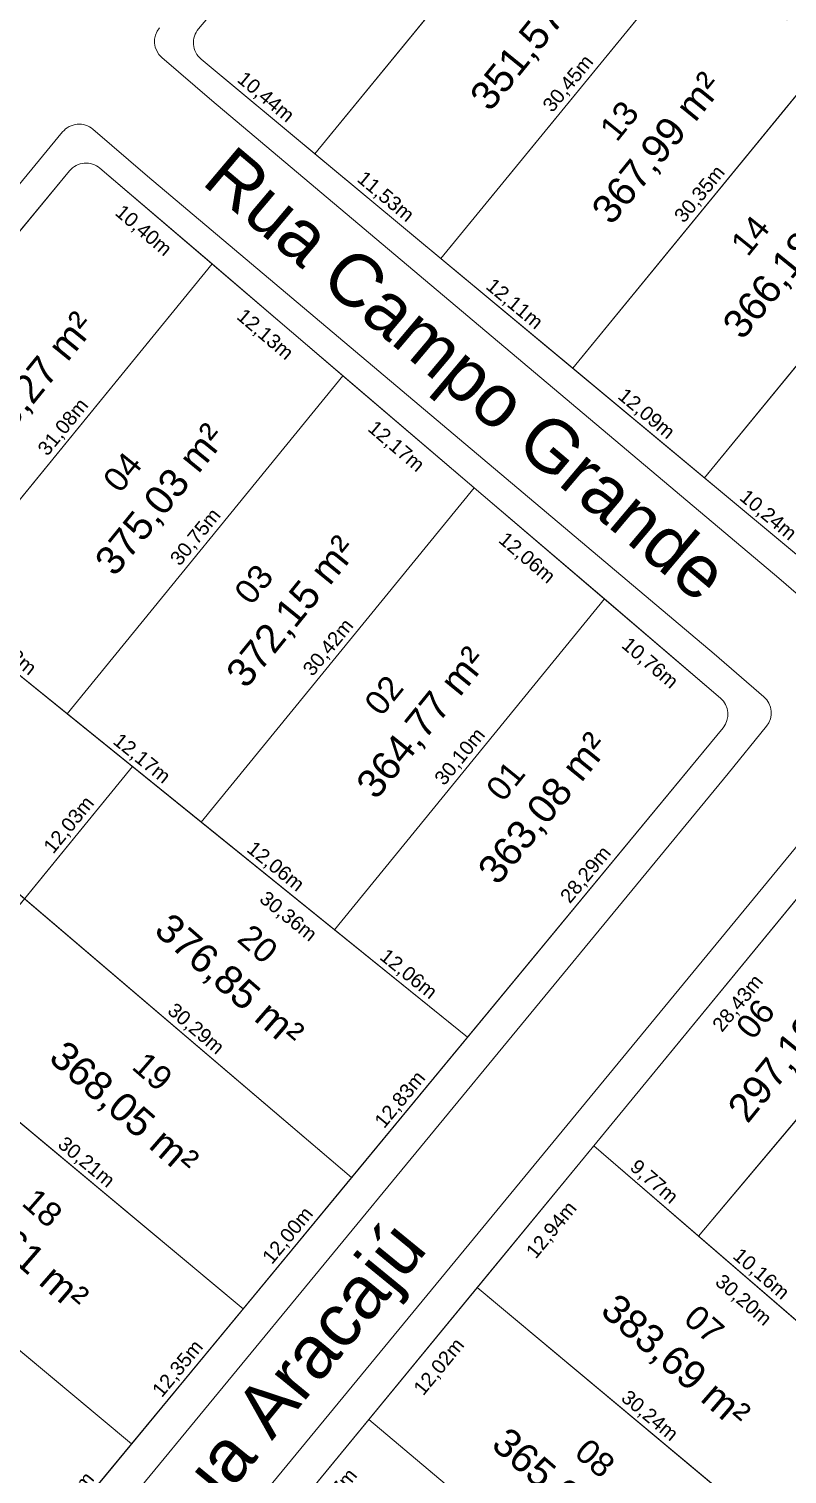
# Model space of a CAD drawing. Header units: metres. Extents: x 3808 to 8215, y 2374 to 6187.
# Drawn here: x 5426.7 to 5480.2, y 3519.5 to 3621.4 of the extents above; entities that cross this region are included whole.
import ezdxf

# ---------------------------------------------------------------- set-up
doc = ezdxf.new("R2010")
doc.units = ezdxf.units.M
for name, color, linetype in [('Areas Lotes', 1, 'Continuous'), ('Calçada', 8, 'Continuous'), ('COTAS', 7, 'Continuous'), ('Fluxo', 170, 'Continuous'), ('Lote', 7, 'Continuous'), ('Nome das Ruas', 7, 'Continuous'), ('Nº Lote', 7, 'Continuous'), ('quadras', 7, 'Continuous')]:
    doc.layers.add(name, color=color, linetype=linetype)
doc.styles.add('Arial', font='arial.ttf')
doc.dimstyles.new('Copy(2) of ISO-25', dxfattribs={"dimtxt": 1, "dimasz": 2.5, "dimexe": 1.25, "dimexo": 0.625, "dimgap": 0.2, "dimtad": 1, "dimtoh": 1, "dimlfac": 1, "dimzin": 1, "dimtxsty": 'Arial', "dimblk": 'NONE', "dimcen": 0, "dimse1": 1, "dimse2": 1, "dimsd1": 1, "dimsd2": 1, "dimclrt": 256, "dimaunit": 1, "dimadec": 3, "dimazin": 0, "dimtfac": 1, "dimtmove": 0, "dimatfit": 3, "dimldrblk": 'NONE', "dimfxl": 1, "dimtolj": 1, "dimtzin": 0, "dimarcsym": 0})

# ---------------------------------------------------------------- blocks, each defined once
blk = doc.blocks.new('*D8283')
at = {"layer": 'Defpoints', "color": 0, "linetype": 'Continuous', "transparency": 16777216}
for p in [(5438.85, 3619.27), (5446.88, 3612.59), (5446.88, 3612.59)]:
    blk.add_point(p, dxfattribs=at)
at = {"layer": 'COTAS', "linetype": 'Continuous', "lineweight": 5, "transparency": 16777216, "insert": (5443.37, 3616.54), "char_height": 1, "attachment_point": 5, "rotation": 320.2428, "style": 'Arial'}
blk.add_mtext('\\A1;10,44m', dxfattribs=at)
blk = doc.blocks.new('_None')
blk = doc.blocks.new('*D8284')
at = {"layer": 'Defpoints', "color": 0, "linetype": 'Continuous', "transparency": 16777216}
for p in [(5446.88, 3612.59), (5455.74, 3605.21), (5455.74, 3605.21)]:
    blk.add_point(p, dxfattribs=at)
at = {"layer": 'COTAS', "linetype": 'Continuous', "lineweight": 5, "transparency": 16777216, "insert": (5451.82, 3609.52), "char_height": 1, "attachment_point": 5, "rotation": 320.2428, "style": 'Arial'}
blk.add_mtext('\\A1;11,53m', dxfattribs=at)
blk = doc.blocks.new('*D8285')
at = {"layer": 'Defpoints', "color": 0, "linetype": 'Continuous', "transparency": 16777216}
for p in [(5455.74, 3605.21), (5465.05, 3597.47), (5465.05, 3597.47)]:
    blk.add_point(p, dxfattribs=at)
at = {"layer": 'COTAS', "linetype": 'Continuous', "lineweight": 5, "transparency": 16777216, "insert": (5460.9, 3601.96), "char_height": 1, "attachment_point": 5, "rotation": 320.2428, "style": 'Arial'}
blk.add_mtext('\\A1;12,11m', dxfattribs=at)
blk = doc.blocks.new('*D8286')
at = {"layer": 'Defpoints', "color": 0, "linetype": 'Continuous', "transparency": 16777216}
for p in [(5465.05, 3597.47), (5474.34, 3589.74), (5474.34, 3589.74)]:
    blk.add_point(p, dxfattribs=at)
at = {"layer": 'COTAS', "linetype": 'Continuous', "lineweight": 5, "transparency": 16777216, "insert": (5470.2, 3594.22), "char_height": 1, "attachment_point": 5, "rotation": 320.2428, "style": 'Arial'}
blk.add_mtext('\\A1;12,09m', dxfattribs=at)
blk = doc.blocks.new('*D8287')
at = {"layer": 'Defpoints', "color": 0, "linetype": 'Continuous', "transparency": 16777216}
for p in [(5474.34, 3589.74), (5482.21, 3583.19), (5482.21, 3583.19)]:
    blk.add_point(p, dxfattribs=at)
at = {"layer": 'COTAS', "linetype": 'Continuous', "lineweight": 5, "transparency": 16777216, "insert": (5478.78, 3587.08), "char_height": 1, "attachment_point": 5, "rotation": 320.2428, "style": 'Arial'}
blk.add_mtext('\\A1;10,24m', dxfattribs=at)
blk = doc.blocks.new('*D8298')
at = {"layer": 'Defpoints', "color": 0, "linetype": 'Continuous', "transparency": 16777216}
for p in [(5466.24, 3636.21), (5466.24, 3636.21), (5446.88, 3612.59)]:
    blk.add_point(p, dxfattribs=at)
at = {"layer": 'COTAS', "linetype": 'Continuous', "lineweight": 5, "transparency": 16777216, "insert": (5455.94, 3624.91), "char_height": 1, "attachment_point": 5, "rotation": 50.658, "style": 'Arial'}
blk.add_mtext('\\A1;30,55m', dxfattribs=at)
blk = doc.blocks.new('*D8299')
at = {"layer": 'Defpoints', "color": 0, "linetype": 'Continuous', "transparency": 16777216}
for p in [(5475.04, 3628.76), (5475.04, 3628.76), (5455.74, 3605.21)]:
    blk.add_point(p, dxfattribs=at)
at = {"layer": 'COTAS', "linetype": 'Continuous', "lineweight": 5, "transparency": 16777216, "insert": (5464.77, 3617.5), "char_height": 1, "attachment_point": 5, "rotation": 50.658, "style": 'Arial'}
blk.add_mtext('\\A1;30,45m', dxfattribs=at)
blk = doc.blocks.new('*D8300')
at = {"layer": 'Defpoints', "color": 0, "linetype": 'Continuous', "transparency": 16777216}
for p in [(5484.28, 3620.94), (5484.28, 3620.94), (5465.05, 3597.47)]:
    blk.add_point(p, dxfattribs=at)
at = {"layer": 'COTAS', "linetype": 'Continuous', "lineweight": 5, "transparency": 16777216, "insert": (5474.04, 3609.71), "char_height": 1, "attachment_point": 5, "rotation": 50.658, "style": 'Arial'}
blk.add_mtext('\\A1;30,35m', dxfattribs=at)
blk = doc.blocks.new('*D8301')
at = {"layer": 'Defpoints', "color": 0, "linetype": 'Continuous', "transparency": 16777216}
for p in [(5493.51, 3613.13), (5493.51, 3613.13), (5474.34, 3589.74)]:
    blk.add_point(p, dxfattribs=at)
at = {"layer": 'COTAS', "linetype": 'Continuous', "lineweight": 5, "transparency": 16777216, "insert": (5483.3, 3601.94), "char_height": 1, "attachment_point": 5, "rotation": 50.658, "style": 'Arial'}
blk.add_mtext('\\A1;30,24m', dxfattribs=at)
blk = doc.blocks.new('*D8369')
at = {"layer": 'Defpoints', "color": 0, "linetype": 'Continuous', "transparency": 16777216}
for p in [(5475.04, 3628.76), (5484.28, 3620.94), (5482.81, 3619.21)]:
    blk.add_point(p, dxfattribs=at)
at = {"layer": 'COTAS', "linetype": 'Continuous', "lineweight": 5, "transparency": 16777216, "insert": (5478.71, 3623.73), "char_height": 1, "attachment_point": 5, "rotation": 319.7511, "style": 'Arial'}
blk.add_mtext('\\A1;12,11m', dxfattribs=at)
blk = doc.blocks.new('*D8657')
at = {"layer": 'Defpoints', "color": 0, "linetype": 'Continuous', "transparency": 16777216}
for p in [(5450.67, 3523.39), (5452.47, 3521.9), (5443.2, 3514.29)]:
    blk.add_point(p, dxfattribs=at)
at = {"layer": 'COTAS', "linetype": 'Continuous', "lineweight": 5, "transparency": 16777216, "insert": (5448.12, 3517.87), "char_height": 1, "attachment_point": 5, "rotation": 50.5904, "style": 'Arial'}
blk.add_mtext('\\A1;11,77m', dxfattribs=at)
blk = doc.blocks.new('*D8658')
at = {"layer": 'Defpoints', "color": 0, "linetype": 'Continuous', "transparency": 16777216}
for p in [(5458.3, 3532.67), (5460.11, 3531.19), (5450.67, 3523.39)]:
    blk.add_point(p, dxfattribs=at)
at = {"layer": 'COTAS', "linetype": 'Continuous', "lineweight": 5, "transparency": 16777216, "insert": (5455.67, 3527.06), "char_height": 1, "attachment_point": 5, "rotation": 50.5904, "style": 'Arial'}
blk.add_mtext('\\A1;12,02m', dxfattribs=at)
blk = doc.blocks.new('*D8659')
at = {"layer": 'Defpoints', "color": 0, "linetype": 'Continuous', "transparency": 16777216}
for p in [(5466.52, 3542.68), (5468.32, 3541.19), (5458.3, 3532.67)]:
    blk.add_point(p, dxfattribs=at)
at = {"layer": 'COTAS', "linetype": 'Continuous', "lineweight": 5, "transparency": 16777216, "insert": (5463.6, 3536.7), "char_height": 1, "attachment_point": 5, "rotation": 50.5904, "style": 'Arial'}
blk.add_mtext('\\A1;12,94m', dxfattribs=at)
blk = doc.blocks.new('*D8660')
at = {"layer": 'Defpoints', "color": 0, "linetype": 'Continuous', "transparency": 16777216}
for p in [(5484.57, 3564.64), (5486.37, 3563.16), (5466.52, 3542.68)]:
    blk.add_point(p, dxfattribs=at)
at = {"layer": 'COTAS', "linetype": 'Continuous', "lineweight": 5, "transparency": 16777216, "insert": (5476.73, 3552.68), "char_height": 1, "attachment_point": 5, "rotation": 50.5904, "style": 'Arial'}
blk.add_mtext('\\A1;28,43m', dxfattribs=at)
blk = doc.blocks.new('*D8681')
at = {"layer": 'Defpoints', "color": 0, "linetype": 'Continuous', "transparency": 16777216}
for p in [(5450.67, 3523.39), (5473.83, 3503.88), (5473.83, 3503.88)]:
    blk.add_point(p, dxfattribs=at)
at = {"layer": 'COTAS', "linetype": 'Continuous', "lineweight": 5, "transparency": 16777216, "insert": (5462.76, 3514.24), "char_height": 1, "attachment_point": 5, "rotation": 319.8814, "style": 'Arial'}
blk.add_mtext('\\A1;30,28m', dxfattribs=at)
blk = doc.blocks.new('*D8683')
at = {"layer": 'Defpoints', "color": 0, "linetype": 'Continuous', "transparency": 16777216}
for p in [(5458.3, 3532.67), (5481.52, 3513.3), (5481.52, 3513.3)]:
    blk.add_point(p, dxfattribs=at)
at = {"layer": 'COTAS', "linetype": 'Continuous', "lineweight": 5, "transparency": 16777216, "insert": (5470.43, 3523.6), "char_height": 1, "attachment_point": 5, "rotation": 320.1594, "style": 'Arial'}
blk.add_mtext('\\A1;30,24m', dxfattribs=at)
blk = doc.blocks.new('*D8685')
at = {"layer": 'Defpoints', "color": 0, "linetype": 'Continuous', "transparency": 16777216}
for p in [(5466.52, 3542.68), (5489.39, 3522.95), (5487.96, 3521.29)]:
    blk.add_point(p, dxfattribs=at)
at = {"layer": 'COTAS', "linetype": 'Continuous', "lineweight": 5, "transparency": 16777216, "insert": (5477.04, 3531.75), "char_height": 1, "attachment_point": 5, "rotation": 319.2316, "style": 'Arial'}
blk.add_mtext('\\A1;30,20m', dxfattribs=at)
blk = doc.blocks.new('*D8693')
at = {"layer": 'Defpoints', "color": 0, "linetype": 'Continuous', "transparency": 16777216}
for p in [(5466.52, 3542.68), (5473.92, 3536.3), (5473.92, 3536.3)]:
    blk.add_point(p, dxfattribs=at)
at = {"layer": 'COTAS', "linetype": 'Continuous', "lineweight": 5, "transparency": 16777216, "insert": (5470.74, 3540.09), "char_height": 1, "attachment_point": 5, "rotation": 319.2316, "style": 'Arial'}
blk.add_mtext('\\A1;9,77m', dxfattribs=at)
blk = doc.blocks.new('*D8694')
at = {"layer": 'Defpoints', "color": 0, "linetype": 'Continuous', "transparency": 16777216}
for p in [(5473.92, 3536.3), (5481.62, 3529.66), (5481.62, 3529.66)]:
    blk.add_point(p, dxfattribs=at)
at = {"layer": 'COTAS', "linetype": 'Continuous', "lineweight": 5, "transparency": 16777216, "insert": (5478.29, 3533.59), "char_height": 1, "attachment_point": 5, "rotation": 319.2316, "style": 'Arial'}
blk.add_mtext('\\A1;10,16m', dxfattribs=at)
blk = doc.blocks.new('*D8699')
at = {"layer": 'Defpoints', "color": 0, "linetype": 'Continuous', "transparency": 16777216}
for p in [(5493.22, 3559.27), (5493.22, 3559.27), (5473.92, 3536.3)]:
    blk.add_point(p, dxfattribs=at)
at = {"layer": 'COTAS', "linetype": 'Continuous', "lineweight": 5, "transparency": 16777216, "insert": (5482.96, 3548.3), "char_height": 1, "attachment_point": 5, "rotation": 49.9661, "style": 'Arial'}
blk.add_mtext('\\A1;30,01m', dxfattribs=at)
blk = doc.blocks.new('*D8711')
at = {"layer": 'Defpoints', "color": 0, "linetype": 'Continuous', "transparency": 16777216}
for p in [(5433.94, 3521.66), (5433.94, 3521.66), (5426.45, 3512.59)]:
    blk.add_point(p, dxfattribs=at)
at = {"layer": 'COTAS', "linetype": 'Continuous', "lineweight": 5, "transparency": 16777216, "insert": (5429.58, 3517.63), "char_height": 1, "attachment_point": 5, "rotation": 50.4364, "style": 'Arial'}
blk.add_mtext('\\A1;11,76m', dxfattribs=at)
blk = doc.blocks.new('*D8712')
at = {"layer": 'Defpoints', "color": 0, "linetype": 'Continuous', "transparency": 16777216}
for p in [(5441.8, 3531.18), (5441.8, 3531.18), (5433.94, 3521.66)]:
    blk.add_point(p, dxfattribs=at)
at = {"layer": 'COTAS', "linetype": 'Continuous', "lineweight": 5, "transparency": 16777216, "insert": (5437.25, 3526.93), "char_height": 1, "attachment_point": 5, "rotation": 50.4364, "style": 'Arial'}
blk.add_mtext('\\A1;12,35m', dxfattribs=at)
blk = doc.blocks.new('*D8713')
at = {"layer": 'Defpoints', "color": 0, "linetype": 'Continuous', "transparency": 16777216}
for p in [(5449.45, 3540.43), (5449.45, 3540.43), (5441.8, 3531.18)]:
    blk.add_point(p, dxfattribs=at)
at = {"layer": 'COTAS', "linetype": 'Continuous', "lineweight": 5, "transparency": 16777216, "insert": (5445.01, 3536.31), "char_height": 1, "attachment_point": 5, "rotation": 50.4364, "style": 'Arial'}
blk.add_mtext('\\A1;12,00m', dxfattribs=at)
blk = doc.blocks.new('*D8714')
at = {"layer": 'Defpoints', "color": 0, "linetype": 'Continuous', "transparency": 16777216}
for p in [(5457.62, 3550.32), (5457.62, 3550.32), (5449.45, 3540.43)]:
    blk.add_point(p, dxfattribs=at)
at = {"layer": 'COTAS', "linetype": 'Continuous', "lineweight": 5, "transparency": 16777216, "insert": (5452.92, 3545.89), "char_height": 1, "attachment_point": 5, "rotation": 50.4364, "style": 'Arial'}
blk.add_mtext('\\A1;12,83m', dxfattribs=at)
blk = doc.blocks.new('*D8715')
at = {"layer": 'Defpoints', "color": 0, "linetype": 'Continuous', "transparency": 16777216}
for p in [(5475.64, 3572.13), (5475.64, 3572.13), (5457.62, 3550.32)]:
    blk.add_point(p, dxfattribs=at)
at = {"layer": 'COTAS', "linetype": 'Continuous', "lineweight": 5, "transparency": 16777216, "insert": (5466.01, 3561.74), "char_height": 1, "attachment_point": 5, "rotation": 50.4364, "style": 'Arial'}
blk.add_mtext('\\A1;28,29m', dxfattribs=at)
blk = doc.blocks.new('*D8722')
at = {"layer": 'Defpoints', "color": 0, "linetype": 'Continuous', "transparency": 16777216}
for p in [(5429.58, 3611.39), (5431.48, 3609.82), (5410.52, 3588.37)]:
    blk.add_point(p, dxfattribs=at)
at = {"layer": 'COTAS', "linetype": 'Continuous', "lineweight": 5, "transparency": 16777216, "insert": (5421.33, 3598.82), "char_height": 1, "attachment_point": 5, "rotation": 50.3797, "style": 'Arial'}
blk.add_mtext('\\A1;29,89m', dxfattribs=at)
blk = doc.blocks.new('*D8723')
at = {"layer": 'Defpoints', "color": 0, "linetype": 'Continuous', "transparency": 16777216}
for p in [(5431.71, 3611.57), (5439.62, 3604.82), (5438.19, 3603.14)]:
    blk.add_point(p, dxfattribs=at)
at = {"layer": 'COTAS', "linetype": 'Continuous', "lineweight": 5, "transparency": 16777216, "insert": (5434.75, 3607.13), "char_height": 1, "attachment_point": 5, "rotation": 319.515, "style": 'Arial'}
blk.add_mtext('\\A1;10,40m', dxfattribs=at)
blk = doc.blocks.new('*D8724')
at = {"layer": 'Defpoints', "color": 0, "linetype": 'Continuous', "transparency": 16777216}
for p in [(5439.62, 3604.82), (5448.85, 3596.94), (5447.42, 3595.26)]:
    blk.add_point(p, dxfattribs=at)
at = {"layer": 'COTAS', "linetype": 'Continuous', "lineweight": 5, "transparency": 16777216, "insert": (5443.32, 3599.81), "char_height": 1, "attachment_point": 5, "rotation": 319.515, "style": 'Arial'}
blk.add_mtext('\\A1;12,13m', dxfattribs=at)
blk = doc.blocks.new('*D8725')
at = {"layer": 'Defpoints', "color": 0, "linetype": 'Continuous', "transparency": 16777216}
for p in [(5448.85, 3596.94), (5458.1, 3589.04), (5456.67, 3587.36)]:
    blk.add_point(p, dxfattribs=at)
at = {"layer": 'COTAS', "linetype": 'Continuous', "lineweight": 5, "transparency": 16777216, "insert": (5452.56, 3591.92), "char_height": 1, "attachment_point": 5, "rotation": 319.515, "style": 'Arial'}
blk.add_mtext('\\A1;12,17m', dxfattribs=at)
blk = doc.blocks.new('*D8726')
at = {"layer": 'Defpoints', "color": 0, "linetype": 'Continuous', "transparency": 16777216}
for p in [(5458.1, 3589.04), (5467.27, 3581.21), (5465.84, 3579.54)]:
    blk.add_point(p, dxfattribs=at)
at = {"layer": 'COTAS', "linetype": 'Continuous', "lineweight": 5, "transparency": 16777216, "insert": (5461.78, 3584.06), "char_height": 1, "attachment_point": 5, "rotation": 319.515, "style": 'Arial'}
blk.add_mtext('\\A1;12,06m', dxfattribs=at)
blk = doc.blocks.new('*D8727')
at = {"layer": 'Defpoints', "color": 0, "linetype": 'Continuous', "transparency": 16777216}
for p in [(5467.27, 3581.21), (5475.46, 3574.23), (5474.03, 3572.55)]:
    blk.add_point(p, dxfattribs=at)
at = {"layer": 'COTAS', "linetype": 'Continuous', "lineweight": 5, "transparency": 16777216, "insert": (5470.45, 3576.65), "char_height": 1, "attachment_point": 5, "rotation": 319.515, "style": 'Arial'}
blk.add_mtext('\\A1;10,76m', dxfattribs=at)
blk = doc.blocks.new('*D8741')
at = {"layer": 'Defpoints', "color": 0, "linetype": 'Continuous', "transparency": 16777216}
for p in [(5434.01, 3569.4), (5434.01, 3569.4), (5426.4, 3560.08)]:
    blk.add_point(p, dxfattribs=at)
at = {"layer": 'COTAS', "linetype": 'Continuous', "lineweight": 5, "transparency": 16777216, "insert": (5429.58, 3565.25), "char_height": 1, "attachment_point": 5, "rotation": 50.7716, "style": 'Arial'}
blk.add_mtext('\\A1;12,03m', dxfattribs=at)
blk = doc.blocks.new('*D8747')
at = {"layer": 'Defpoints', "color": 0, "linetype": 'Continuous', "transparency": 16777216}
for p in [(5410.79, 3540.97), (5433.94, 3521.66), (5433.94, 3521.66)]:
    blk.add_point(p, dxfattribs=at)
at = {"layer": 'COTAS', "linetype": 'Continuous', "lineweight": 5, "transparency": 16777216, "insert": (5422.88, 3531.93), "char_height": 1, "attachment_point": 5, "rotation": 320.1654, "style": 'Arial'}
blk.add_mtext('\\A1;30,14m', dxfattribs=at)
blk = doc.blocks.new('*D8749')
at = {"layer": 'Defpoints', "color": 0, "linetype": 'Continuous', "transparency": 16777216}
for p in [(5418.6, 3550.53), (5441.8, 3531.18), (5441.8, 3531.18)]:
    blk.add_point(p, dxfattribs=at)
at = {"layer": 'COTAS', "linetype": 'Continuous', "lineweight": 5, "transparency": 16777216, "insert": (5430.72, 3541.47), "char_height": 1, "attachment_point": 5, "rotation": 320.1654, "style": 'Arial'}
blk.add_mtext('\\A1;30,21m', dxfattribs=at)
blk = doc.blocks.new('*D8751')
at = {"layer": 'Defpoints', "color": 0, "linetype": 'Continuous', "transparency": 16777216}
for p in [(5426.4, 3560.08), (5449.45, 3540.43), (5449.45, 3540.43)]:
    blk.add_point(p, dxfattribs=at)
at = {"layer": 'COTAS', "linetype": 'Continuous', "lineweight": 5, "transparency": 16777216, "insert": (5438.44, 3550.87), "char_height": 1, "attachment_point": 5, "rotation": 319.5459, "style": 'Arial'}
blk.add_mtext('\\A1;30,29m', dxfattribs=at)
blk = doc.blocks.new('*D8752')
at = {"layer": 'Defpoints', "color": 0, "linetype": 'Continuous', "transparency": 16777216}
for p in [(5410.52, 3588.37), (5434.01, 3569.4), (5432.65, 3567.72)]:
    blk.add_point(p, dxfattribs=at)
at = {"layer": 'COTAS', "linetype": 'Continuous', "lineweight": 5, "transparency": 16777216, "insert": (5421.41, 3577.83), "char_height": 1, "attachment_point": 5, "rotation": 321.0707, "style": 'Arial'}
blk.add_mtext('\\A1;30,19m', dxfattribs=at)
blk = doc.blocks.new('*D8753')
at = {"layer": 'Defpoints', "color": 0, "linetype": 'Continuous', "transparency": 16777216}
for p in [(5434.01, 3569.4), (5457.62, 3550.32), (5456.25, 3548.63)]:
    blk.add_point(p, dxfattribs=at)
at = {"layer": 'COTAS', "linetype": 'Continuous', "lineweight": 5, "transparency": 16777216, "insert": (5444.95, 3558.79), "char_height": 1, "attachment_point": 5, "rotation": 321.0707, "style": 'Arial'}
blk.add_mtext('\\A1;30,36m', dxfattribs=at)
blk = doc.blocks.new('*D8755')
at = {"layer": 'Defpoints', "color": 0, "linetype": 'Continuous', "transparency": 16777216}
for p in [(5419.96, 3580.74), (5429.4, 3573.12), (5429.4, 3573.12)]:
    blk.add_point(p, dxfattribs=at)
at = {"layer": 'COTAS', "linetype": 'Continuous', "lineweight": 5, "transparency": 16777216, "insert": (5425.18, 3577.55), "char_height": 1, "attachment_point": 5, "rotation": 321.0707, "style": 'Arial'}
blk.add_mtext('\\A1;12,13m', dxfattribs=at)
blk = doc.blocks.new('*D8756')
at = {"layer": 'Defpoints', "color": 0, "linetype": 'Continuous', "transparency": 16777216}
for p in [(5429.4, 3573.12), (5438.86, 3565.47), (5438.86, 3565.47)]:
    blk.add_point(p, dxfattribs=at)
at = {"layer": 'COTAS', "linetype": 'Continuous', "lineweight": 5, "transparency": 16777216, "insert": (5434.63, 3569.92), "char_height": 1, "attachment_point": 5, "rotation": 321.0707, "style": 'Arial'}
blk.add_mtext('\\A1;12,17m', dxfattribs=at)
blk = doc.blocks.new('*D8757')
at = {"layer": 'Defpoints', "color": 0, "linetype": 'Continuous', "transparency": 16777216}
for p in [(5438.86, 3565.47), (5448.24, 3557.9), (5448.24, 3557.9)]:
    blk.add_point(p, dxfattribs=at)
at = {"layer": 'COTAS', "linetype": 'Continuous', "lineweight": 5, "transparency": 16777216, "insert": (5444.06, 3562.31), "char_height": 1, "attachment_point": 5, "rotation": 321.0707, "style": 'Arial'}
blk.add_mtext('\\A1;12,06m', dxfattribs=at)
blk = doc.blocks.new('*D8758')
at = {"layer": 'Defpoints', "color": 0, "linetype": 'Continuous', "transparency": 16777216}
for p in [(5448.24, 3557.9), (5457.62, 3550.32), (5457.62, 3550.32)]:
    blk.add_point(p, dxfattribs=at)
at = {"layer": 'COTAS', "linetype": 'Continuous', "lineweight": 5, "transparency": 16777216, "insert": (5453.43, 3554.73), "char_height": 1, "attachment_point": 5, "rotation": 321.0707, "style": 'Arial'}
blk.add_mtext('\\A1;12,06m', dxfattribs=at)
blk = doc.blocks.new('*D8759')
at = {"layer": 'Defpoints', "color": 0, "linetype": 'Continuous', "transparency": 16777216}
for p in [(5439.62, 3604.82), (5439.62, 3604.82), (5419.96, 3580.74)]:
    blk.add_point(p, dxfattribs=at)
at = {"layer": 'COTAS', "linetype": 'Continuous', "lineweight": 5, "transparency": 16777216, "insert": (5429.17, 3593.29), "char_height": 1, "attachment_point": 5, "rotation": 50.7716, "style": 'Arial'}
blk.add_mtext('\\A1;31,08m', dxfattribs=at)
blk = doc.blocks.new('*D8760')
at = {"layer": 'Defpoints', "color": 0, "linetype": 'Continuous', "transparency": 16777216}
for p in [(5448.85, 3596.94), (5448.85, 3596.94), (5429.4, 3573.12)]:
    blk.add_point(p, dxfattribs=at)
at = {"layer": 'COTAS', "linetype": 'Continuous', "lineweight": 5, "transparency": 16777216, "insert": (5438.5, 3585.54), "char_height": 1, "attachment_point": 5, "rotation": 50.7716, "style": 'Arial'}
blk.add_mtext('\\A1;30,75m', dxfattribs=at)
blk = doc.blocks.new('*D8761')
at = {"layer": 'Defpoints', "color": 0, "linetype": 'Continuous', "transparency": 16777216}
for p in [(5458.1, 3589.04), (5458.1, 3589.04), (5438.86, 3565.47)]:
    blk.add_point(p, dxfattribs=at)
at = {"layer": 'COTAS', "linetype": 'Continuous', "lineweight": 5, "transparency": 16777216, "insert": (5447.86, 3577.76), "char_height": 1, "attachment_point": 5, "rotation": 50.7716, "style": 'Arial'}
blk.add_mtext('\\A1;30,42m', dxfattribs=at)
blk = doc.blocks.new('*D8762')
at = {"layer": 'Defpoints', "color": 0, "linetype": 'Continuous', "transparency": 16777216}
for p in [(5467.27, 3581.21), (5467.27, 3581.21), (5448.24, 3557.9)]:
    blk.add_point(p, dxfattribs=at)
at = {"layer": 'COTAS', "linetype": 'Continuous', "lineweight": 5, "transparency": 16777216, "insert": (5457.14, 3570.06), "char_height": 1, "attachment_point": 5, "rotation": 50.7716, "style": 'Arial'}
blk.add_mtext('\\A1;30,10m', dxfattribs=at)

msp = doc.modelspace()

# ---------------------------------------------------------------- hatches: boundary and pattern name
at = {"layer": 'Fluxo', "lineweight": 5}
h = msp.add_hatch(dxfattribs=at)
h.set_pattern_fill('ANSI32', color=256, scale=0.15)
h.set_pattern_definition([(45, (-581.274, 256.0805), (-1.01027881, 1.01027881), []), (45, (-580.6005, 256.0805), (-1.01027881, 1.01027881), [])])
edge = h.paths.add_edge_path()
edge.add_arc((6409.322, 3934.822), 605.94, 215.558436, 220.888153)
edge.add_arc((6409.322, 3934.822), 601.94, 215.558436, 220.888153)
edge.add_line((5951.237, 3538.183), (5954.261, 3540.801))
edge.add_arc((10925.118, 7550.386), 6385.997, 217.3930198, 218.3872368)
edge.add_arc((10925.118, 7550.386), 6389.997, 217.3930198, 218.3872368)
edge.add_arc((8022.058, 5423.597), 2788.956, 216.17081, 218.897105)
edge.add_arc((8022.058, 5423.597), 2792.956, 216.17081, 218.897105)
edge.add_arc((6561.25, 4446.689), 1035.746, 216.369866, 220.234553)
edge.add_arc((6561.25, 4446.689), 1039.746, 216.369866, 220.234553)
edge.add_line((5727.223, 3832.546), (5655.544, 3923.802))
edge.add_line((5724.078, 3830.075), (5652.399, 3921.332))
edge.add_line((5655.674, 3923.617), (5438.849, 4274.969))
edge.add_line((5652.27, 3921.517), (5435.445, 4272.868))

# ---------------------------------------------------------------- linework, layer by layer
at = {"layer": 'Calçada', "linetype": 'Continuous', "lineweight": 5}
for p, q in [((5436.082, 3619.365), (5439.606, 3616.347)), ((5439.606, 3616.347), (5479.565, 3582.673)), ((5479.565, 3582.673), (5482.866, 3579.815)), ((5481.415, 3564.471), (5410.181, 3478.016))]:
    msp.add_line(p, q, dxfattribs=at)
at = {"layer": 'Calçada', "linetype": 'Continuous', "lineweight": 5, "flags": 128}
msp.add_lwpolyline([(5401.343, 3478.284, -0.4171575), (5399.22, 3478.086), (5396.209, 3480.61), (5354.642, 3514.845), (5351.562, 3517.573, -0.4035539), (5351.398, 3519.648), (5429.085, 3614.127, -0.4200946), (5431.219, 3614.313), (5435.073, 3611.012), (5475.018, 3577.351), (5478.522, 3574.317, -0.4050227), (5478.704, 3572.237), (5475.997, 3568.903), (5404.775, 3482.463), (5401.343, 3478.284)], format="xyb", dxfattribs=at)
at = {"layer": 'Calçada', "linetype": 'Continuous', "lineweight": 5}
msp.add_arc((5437.058, 3620.504), 1.5, 139.80274, 229.42224, dxfattribs=at)
at = {"layer": 'Lote', "linetype": 'Continuous', "lineweight": 5}
for p, q in [((5446.876, 3612.587), (5466.242, 3636.212)), ((5455.738, 3605.214), (5475.042, 3628.763)), ((5465.045, 3597.472), (5484.283, 3620.94)), ((5474.338, 3589.741), (5493.51, 3613.129)), ((5419.962, 3580.742), (5439.619, 3604.82)), ((5429.398, 3573.12), (5448.847, 3596.943)), ((5438.863, 3565.475), (5458.103, 3589.042)), ((5457.622, 3550.322), (5410.523, 3588.366)), ((5448.241, 3557.9), (5467.274, 3581.213)), ((5403.368, 3579.723), (5449.449, 3540.43)), ((5420.459, 3552.807), (5434.005, 3569.399)), ((5473.92, 3536.297), (5493.223, 3559.275)), ((5441.804, 3531.177), (5420.857, 3548.65)), ((5466.522, 3542.675), (5513.579, 3502.102)), ((5433.939, 3521.658), (5410.793, 3540.967)), ((5505.818, 3493.03), (5458.304, 3532.674)), ((5450.672, 3523.385), (5471.579, 3505.768))]:
    msp.add_line(p, q, dxfattribs=at)
at = {"layer": 'Lote', "linetype": 'Continuous', "lineweight": 5, "flags": 128}
for points in [[(5466.242, 3636.212), (5457.506, 3643.608), (5438.664, 3621.388, 0.416978), (5438.848, 3619.265), (5446.876, 3612.587)], [(5474.338, 3589.741), (5482.207, 3583.195, 0.4134967), (5484.317, 3583.386), (5502.688, 3605.36), (5493.51, 3613.129)], [(5419.962, 3580.742), (5439.619, 3604.82), (5431.71, 3611.571, 0.418641), (5429.581, 3611.387), (5410.523, 3588.366)], [(5448.241, 3557.9), (5457.622, 3550.322), (5475.64, 3572.131, 0.409511), (5475.458, 3574.227), (5467.274, 3581.213)], [(5493.223, 3559.275), (5486.702, 3564.829, 0.4194034), (5484.57, 3564.64), (5466.522, 3542.675), (5473.92, 3536.297)]]:
    msp.add_lwpolyline(points, format="xyb", close=True, dxfattribs=at)
for points in [[(5475.042, 3628.763), (5466.242, 3636.212), (5446.876, 3612.587), (5455.738, 3605.214)], [(5455.738, 3605.214), (5465.045, 3597.472), (5484.283, 3620.94), (5475.042, 3628.763)], [(5465.045, 3597.472), (5474.338, 3589.741), (5493.51, 3613.129), (5484.283, 3620.94)], [(5448.847, 3596.943), (5439.619, 3604.82), (5419.962, 3580.742), (5429.398, 3573.12)], [(5429.398, 3573.12), (5438.863, 3565.475), (5458.103, 3589.042), (5448.847, 3596.943)], [(5438.863, 3565.475), (5448.241, 3557.9), (5467.274, 3581.213), (5458.103, 3589.042)], [(5426.4, 3560.084), (5434.005, 3569.399), (5410.523, 3588.366), (5403.368, 3579.723)], [(5434.005, 3569.399), (5426.4, 3560.084), (5449.449, 3540.43), (5457.622, 3550.322)], [(5473.92, 3536.297), (5481.616, 3529.661), (5500.959, 3552.686), (5493.223, 3559.275)], [(5481.52, 3513.304), (5489.395, 3522.954), (5466.522, 3542.675), (5458.304, 3532.674)], [(5410.793, 3540.967), (5403.354, 3531.855), (5426.448, 3512.591), (5433.939, 3521.658)]]:
    msp.add_lwpolyline(points, close=True, dxfattribs=at)
for points in [[(5420.857, 3548.65), (5441.804, 3531.177), (5449.449, 3540.43), (5426.4, 3560.084), (5420.459, 3552.807)], [(5416.744, 3548.256), (5410.793, 3540.967), (5433.939, 3521.658), (5441.804, 3531.177), (5420.857, 3548.65)], [(5475.682, 3506.151), (5481.52, 3513.304), (5458.304, 3532.674), (5450.672, 3523.385), (5471.579, 3505.768)], [(5471.579, 3505.768), (5450.672, 3523.385), (5443.2, 3514.292), (5466.384, 3494.756), (5471.968, 3501.599)]]:
    msp.add_lwpolyline(points, dxfattribs=at)
at = {"layer": 'quadras', "linetype": 'Continuous', "lineweight": 5}
for p, q in [((5438.848, 3619.265), (5482.207, 3583.195)), ((5429.581, 3611.387), (5353.859, 3519.921)), ((5475.458, 3574.227), (5431.71, 3611.571)), ((5400.719, 3481.45), (5475.64, 3572.131)), ((5484.57, 3564.64), (5409.862, 3473.719))]:
    msp.add_line(p, q, dxfattribs=at)
for centre, start, end in [((5439.808, 3620.418), 139.70257, 230.24282), ((5430.736, 3610.43), 49.51497, 140.3797), ((5474.484, 3573.086), 320.43641, 49.51497)]:
    msp.add_arc(centre, 1.5, start, end, dxfattribs=at)

# ---------------------------------------------------------------- texts
at = {"layer": 'Areas Lotes', "color": 1, "lineweight": 5, "style": 'Arial'}
for s, rotation, p in [('351,57 m²', 50.94257, (5459.205, 3615.481)), ('367,99 m²', 50.94257, (5467.776, 3607.482)), ('366,18 m²', 50.94257, (5477.007, 3599.39)), ('375,27 m²', 50.94257, (5423.529, 3590.593)), ('375,03 m²', 50.94257, (5432.757, 3582.716)), ('372,15 m²', 50.94257, (5442.012, 3574.815)), ('364,77 m²', 50.94257, (5451.183, 3566.986)), ('363,08 m²', 50.94257, (5459.756, 3560.952)), ('376,85 m²', 318.90341, (5435.442, 3557.714)), ('297,19 m²', 50.94257, (5477.368, 3544.174)), ('368,05 m²', 318.90341, (5428.016, 3548.726)), ('372,61 m²', 318.90341, (5420.259, 3539.117)), ('383,69 m²', 318.90341, (5466.904, 3530.897)), ('365,97 m²', 318.90341, (5459.209, 3521.468))]:
    msp.add_text(s, height=2.0071, rotation=rotation, dxfattribs=at).set_placement(p)
at = {"layer": 'Nome das Ruas', "lineweight": 5, "style": 'Arial'}
for s, rotation, p in [('Rua Campo Grande', 319.83476, (5438.791, 3610.521, 190.804)), ('Rua Aracajú', 50.70263, (5436.95, 3513.435, 190.804))]:
    msp.add_text(s, height=3.68425, rotation=rotation, dxfattribs=at).set_placement(p)
at = {"layer": 'Nº Lote', "lineweight": 5, "style": 'Arial'}
for s, rotation, p in [('13', 50.94257, (5468.146, 3613.357, 1.156)), ('14', 50.94257, (5477.377, 3605.264, 1.156)), ('04', 50.94257, (5433.127, 3588.591, 1.156)), ('03', 50.94257, (5442.383, 3580.69, 1.156)), ('02', 50.94257, (5451.553, 3572.861, 1.156)), ('01', 50.94257, (5460.127, 3566.827, 1.156)), ('20', 318.90341, (5441.3, 3557.135, 1.156)), ('06', 50.94257, (5477.738, 3550.049, 1.156)), ('19', 318.90341, (5433.874, 3548.147, 1.156)), ('18', 318.90341, (5426.117, 3538.538, 1.156)), ('07', 318.90341, (5472.762, 3530.318, 1.156)), ('08', 318.90341, (5465.067, 3520.889, 1.156))]:
    msp.add_text(s, height=1.706, rotation=rotation, dxfattribs=at).set_placement(p)

# ---------------------------------------------------------------- dimensions: what is measured, and where the dimension line sits
at = {"layer": 'COTAS', "linetype": 'Continuous', "lineweight": 5}
for p1, p2, distance, picture, middle in [((5446.876, 3612.587), (5466.242, 3636.212), 0, '*D8298', (5455.94, 3624.907)), ((5455.738, 3605.214), (5475.042, 3628.763), 0, '*D8299', (5464.77, 3617.497)), ((5465.045, 3597.472), (5484.283, 3620.94), 0, '*D8300', (5474.045, 3609.714)), ((5438.848, 3619.265), (5446.876, 3612.587), 0, '*D8283', (5443.374, 3616.542)), ((5474.338, 3589.741), (5493.51, 3613.129), 0, '*D8301', (5483.305, 3601.943)), ((5431.71, 3611.571), (5439.619, 3604.82), -2.206, '*D8723', (5434.753, 3607.127)), ((5419.962, 3580.742), (5439.619, 3604.82), 0, '*D8759', (5429.17, 3593.287)), ((5429.398, 3573.12), (5448.847, 3596.943), 0, '*D8760', (5438.502, 3585.538)), ((5438.863, 3565.475), (5458.103, 3589.042), 0, '*D8761', (5447.862, 3577.765)), ((5410.523, 3588.366), (5434.005, 3569.399), -2.158, '*D8752', (5421.411, 3577.827)), ((5448.241, 3557.9), (5467.274, 3581.213), 0, '*D8762', (5457.137, 3570.063)), ((5426.4, 3560.084), (5434.005, 3569.399), 0, '*D8741', (5429.582, 3565.248)), ((5434.005, 3569.399), (5457.622, 3550.322), -2.178, '*D8753', (5444.948, 3558.789)), ((5426.4, 3560.084), (5449.449, 3540.43), 0, '*D8751', (5438.444, 3550.866)), ((5473.92, 3536.297), (5493.223, 3559.275), 0, '*D8699', (5482.958, 3548.301)), ((5418.602, 3550.531), (5441.804, 3531.177), 0, '*D8749', (5430.716, 3541.469)), ((5466.522, 3542.675), (5489.395, 3522.954), -2.201, '*D8685', (5477.045, 3531.755)), ((5466.522, 3542.675), (5473.92, 3536.297), 0, '*D8693', (5470.744, 3540.093)), ((5410.793, 3540.967), (5433.939, 3521.658), 0, '*D8747', (5422.879, 3531.928)), ((5458.304, 3532.674), (5481.52, 3513.304), 0, '*D8683', (5470.425, 3523.604)), ((5450.672, 3523.385), (5473.825, 3503.875), 0, '*D8681', (5462.765, 3514.243))]:
    dim = msp.add_aligned_dim(p1=p1, p2=p2, distance=distance, dimstyle='Copy(2) of ISO-25', override={"dimpost": 'm'}, dxfattribs=at)
    dim.commit()
    dim.dimension.update_dxf_attribs({"geometry": picture, "text_midpoint": middle})
for base, p1, p2, angle, picture, middle in [((5482.814, 3619.206), (5475.042, 3628.763), (5484.283, 3620.94), 139.75107, '*D8369', (5478.711, 3623.728)), ((5455.738, 3605.214), (5446.876, 3612.587), (5455.738, 3605.214), 140.24282, '*D8284', (5451.819, 3609.516)), ((5431.476, 3609.818), (5410.523, 3588.366), (5429.581, 3611.387), 230.3797, '*D8722', (5421.33, 3598.819)), ((5447.415, 3595.265), (5439.619, 3604.82), (5448.847, 3596.943), 139.51497, '*D8724', (5443.321, 3599.813)), ((5465.045, 3597.472), (5455.738, 3605.214), (5465.045, 3597.472), 140.24282, '*D8285', (5460.904, 3601.959)), ((5456.671, 3587.364), (5448.847, 3596.943), (5458.103, 3589.042), 139.51497, '*D8725', (5452.563, 3591.924)), ((5474.338, 3589.741), (5465.045, 3597.472), (5474.338, 3589.741), 140.24282, '*D8286', (5470.204, 3594.222)), ((5482.207, 3583.195), (5474.338, 3589.741), (5482.207, 3583.195), 140.24282, '*D8287', (5478.785, 3587.084)), ((5465.842, 3579.535), (5458.103, 3589.042), (5467.274, 3581.213), 139.51497, '*D8726', (5461.776, 3584.059)), ((5429.398, 3573.12), (5419.962, 3580.742), (5429.398, 3573.12), 141.07073, '*D8755', (5425.183, 3577.554)), ((5474.025, 3572.549), (5467.274, 3581.213), (5475.458, 3574.227), 139.51497, '*D8727', (5470.454, 3576.652)), ((5438.863, 3565.475), (5429.398, 3573.12), (5438.863, 3565.475), 141.07073, '*D8756', (5434.634, 3569.92)), ((5475.64, 3572.131), (5457.622, 3550.322), (5475.64, 3572.131), 230.43641, '*D8715', (5466.013, 3561.737)), ((5448.241, 3557.9), (5438.863, 3565.475), (5448.241, 3557.9), 141.07073, '*D8757', (5444.055, 3562.31)), ((5486.373, 3563.159), (5466.522, 3542.675), (5484.57, 3564.64), 230.59042, '*D8660', (5476.73, 3552.685)), ((5457.622, 3550.322), (5448.241, 3557.9), (5457.622, 3550.322), 141.07073, '*D8758', (5453.435, 3554.734)), ((5457.622, 3550.322), (5449.449, 3540.43), (5457.622, 3550.322), 230.43641, '*D8714', (5452.918, 3545.886)), ((5468.325, 3541.194), (5458.304, 3532.674), (5466.522, 3542.675), 230.59042, '*D8659', (5463.597, 3536.702)), ((5449.449, 3540.43), (5441.804, 3531.177), (5449.449, 3540.43), 230.43641, '*D8713', (5445.009, 3536.314)), ((5481.616, 3529.661), (5473.92, 3536.297), (5481.616, 3529.661), 139.23156, '*D8694', (5478.291, 3533.586)), ((5460.107, 3531.193), (5450.672, 3523.385), (5458.304, 3532.674), 230.59042, '*D8658', (5455.672, 3527.057)), ((5441.804, 3531.177), (5433.939, 3521.658), (5441.804, 3531.177), 230.43641, '*D8712', (5437.254, 3526.928)), ((5452.474, 3521.904), (5443.2, 3514.292), (5450.672, 3523.385), 230.59042, '*D8657', (5448.12, 3517.866)), ((5433.939, 3521.658), (5426.448, 3512.591), (5433.939, 3521.658), 230.43641, '*D8711', (5429.576, 3517.635))]:
    dim = msp.add_linear_dim(base=base, p1=p1, p2=p2, angle=angle, dimstyle='Copy(2) of ISO-25', override={"dimpost": 'm', "dimtmove": 1}, dxfattribs=at)
    dim.commit()
    dim.dimension.update_dxf_attribs({"geometry": picture, "text_midpoint": middle})

doc.saveas('drawing.dxf')
